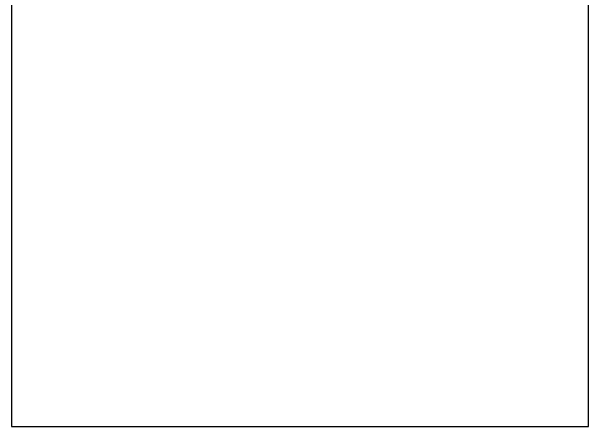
# Paper-space layout 'A4mask' of a CAD drawing. Extents: x 62 to 256, y -11 to 268.
# Drawn here: x 61.7 to 255.7, y -11.2 to 128.3 of the extents above; entities that cross this region are included whole.
import ezdxf
from ezdxf.enums import TextEntityAlignment as Align

# ---------------------------------------------------------------- set-up
doc = ezdxf.new("R2010")
doc.units = 0
doc.layers.get('0').update_dxf_attribs({"linetype": 'CONTINUOUS'})
doc.layers.get('Defpoints').update_dxf_attribs({"linetype": 'CONTINUOUS'})
doc.layers.add('JPP_Mask', color=7, linetype='CONTINUOUS')
doc.styles.add('JPP', font='arial.ttf')

# ---------------------------------------------------------------- blocks, each defined once
blk = doc.blocks.new('A4mask')
at = {"layer": 'Defpoints'}
blk.add_lwpolyline([(187.5, -5.5), (187.5, 273.5), (-6.5, 273.5), (-6.5, -5.5)], close=True, dxfattribs=at)
at = {"color": 7, "style": 'JPP'}
for tag, p in [('Client', (16.17, 271.1)), ('Project1', (16.17, 262.42)), ('Project2', (16.17, 256.92)), ('Title1', (16.17, 246.65))]:
    blk.add_attdef(tag, text='', height=2.2, dxfattribs=at).set_placement(p, align=Align.MIDDLE_LEFT)
at = {"color": 2, "style": 'JPP'}
for tag, p in [('Date', (94.85, 266)), ('Drawn', (94.85, 256)), ('Checked', (94.85, 245.5)), ('Scale', (94.85, 236))]:
    blk.add_attdef(tag, text='', height=1.33, dxfattribs=at).set_placement(p, align=Align.MIDDLE_CENTER)
at = {"color": 6, "style": 'JPP'}
for tag, p in [('Ref', (15.95, 238.88)), ('DrgNo.', (51.88, 238.88)), ('Rev', (75.3, 238.88))]:
    blk.add_attdef(tag, text='', height=2.2, dxfattribs=at).set_placement(p, align=Align.MIDDLE_LEFT)

psp = doc.layouts.new('A4mask')

# ---------------------------------------------------------------- block references
at = {"layer": 'JPP_Mask'}
psp.add_blockref('A4mask', (68.16, -5.75), dxfattribs=at)

doc.saveas('drawing.dxf')
